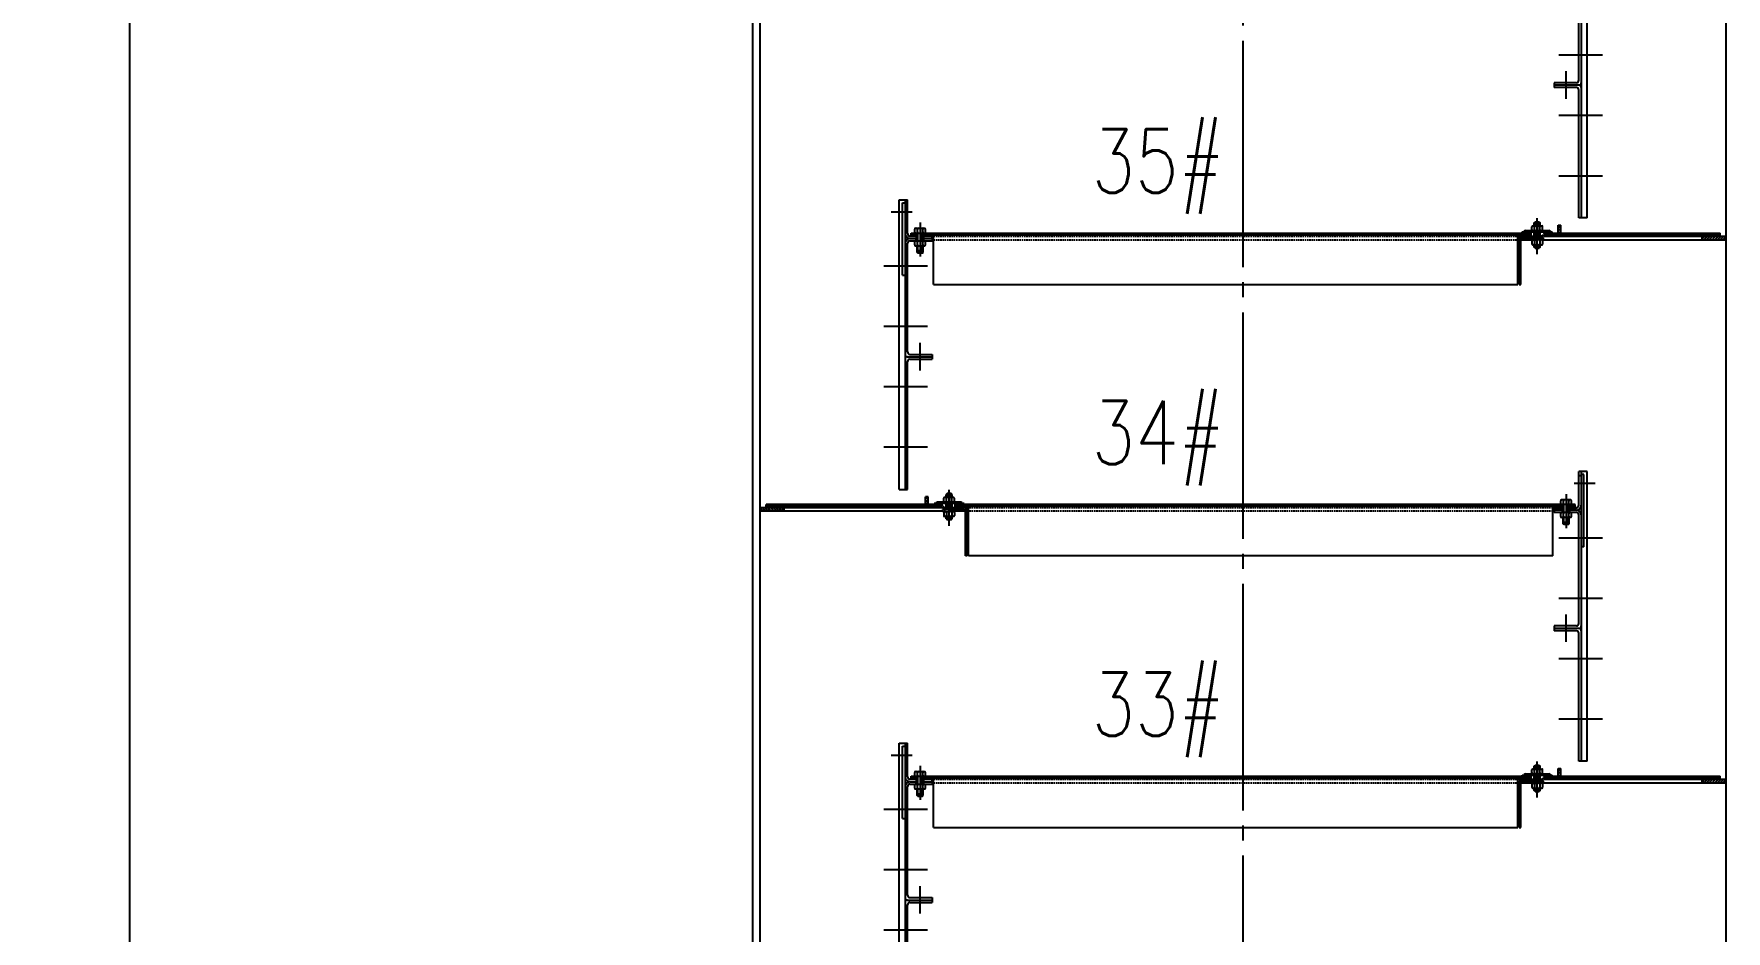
# Model space of a CAD drawing. Extents: x 16825 to 205982, y -10874 to 68273.
# Drawn here: x 162947 to 165750, y 51850 to 53336 of the extents above; entities that cross this region are included whole.
import ezdxf

# ---------------------------------------------------------------- set-up
doc = ezdxf.new("R2010")
doc.units = 0
doc.header["$LTSCALE"] = 5
doc.header["$MEASUREMENT"] = 0
doc.linetypes.add('CENTER', pattern=[18, 15, -1, 1, -1])
doc.linetypes.add('DASHED', pattern=[0.75, 0.5, -0.25])
doc.layers.get('DEFPOINTS').update_dxf_attribs({"linetype": 'CONTINUOUS'})
for name, color, linetype in [('CEN', 6, 'CENTER'), ('DIM', 1, 'CONTINUOUS'), ('HAT', 8, 'CONTINUOUS'), ('HID', 5, 'DASHED'), ('THINK', 2, 'CONTINUOUS'), ('THK', 2, 'CONTINUOUS'), ('THN', 4, 'CONTINUOUS')]:
    doc.layers.add(name, color=color, linetype=linetype)
doc.styles.get("Standard").update_dxf_attribs({"font": 'simplex', "width": 0.75, "bigfont": 'hzdx'})
doc.dimstyles.new('DIM3', dxfattribs={"dimscale": 0, "dimtxt": 3, "dimasz": 3, "dimexe": 1, "dimexo": 0, "dimgap": 1.5, "dimtad": 1, "dimdec": 4, "dimdsep": 46, "dimtxsty": 'Standard', "dimcen": 3, "dimclrd": 1, "dimclrt": 3, "dimadec": 0, "dimazin": 0, "dimtfac": 0.75, "dimtdec": 4, "dimtix": 1, "dimtmove": 0, "dimatfit": 0, "dimfxl": 0, "dimtolj": 1, "dimtzin": 0, "dimarcsym": 0})
pattern_1 = [(45, (164503.711, 50014.4804), (-2.245064, 2.245064), [])]
pattern_2 = [(135, (165397.0422, 50464.4804), (2.245064, 2.245064), [])]
pattern_3 = [(45, (164503.711, 50914.4804), (-2.245064, 2.245064), [])]

# ---------------------------------------------------------------- blocks, each defined once
blk = doc.blocks.new('*D100')
at = {"layer": 'DEFPOINTS', "color": 0}
for p in [(163106.3, 53456.4), (164178.3, 53456.4), (163262.2, 49406.4)]:
    blk.add_point(p, dxfattribs=at)
at = {"layer": 'DIM', "lineweight": -2}
for p, q in [((164178.3, 53456.4), (163074.3, 53456.4)), ((163262.2, 49406.4), (163074.3, 49406.4))]:
    blk.add_line(p, q, dxfattribs=at)
at = {"layer": 'DIM', "color": 1, "lineweight": -2}
blk.add_line((163106.3, 49502.4), (163106.3, 53360.4), dxfattribs=at)
at = {"layer": 'DIM', "color": 1}
for points in [[(163090.3, 53360.4), (163122.3, 53360.4), (163106.3, 53456.4)], [(163090.3, 49502.4), (163122.3, 49502.4), (163106.3, 49406.4)]]:
    blk.add_solid(points, dxfattribs=at)
at = {"layer": 'DIM', "color": 3, "insert": (163010.3, 51431.4), "char_height": 96, "attachment_point": 5, "rotation": 90}
blk.add_mtext('\\A1;9x450=4050', dxfattribs=at)

msp = doc.modelspace()

# ---------------------------------------------------------------- hatches: boundary and pattern name
at = {"layer": 'HAT'}
h = msp.add_hatch(dxfattribs=at)
h.set_pattern_fill('ANSI31', color=256, scale=0.5, style=0)
h.set_pattern_definition([(45, (164504.711, 51629.4574), (-1.122532, 1.122532), [])])
h.paths.add_polyline_path([(165431.377, 53008.373), (165431.377, 53010.373), (165417.877, 53010.373, 0.23606798), (165415.877, 53009.373, -0.23606798), (165413.877, 53008.373), (165412.377, 53008.373), (165412.377, 53006.373), (165413.877, 53006.373, 0.23606798), (165415.877, 53007.373, -0.23606798), (165417.877, 53008.373)])
h.paths.add_polyline_path([(165443.377, 53010.373), (165443.377, 53008.373), (165456.877, 53008.373, -0.23606798), (165458.877, 53007.373, 0.23606798), (165460.877, 53006.373), (165462.377, 53006.373), (165462.377, 53008.373), (165460.877, 53008.373, -0.23606798), (165458.877, 53009.373, 0.23606798), (165456.877, 53010.373)])
h = msp.add_hatch(dxfattribs=at)
h.set_pattern_fill('ANSI31', color=256, style=0)
h.set_pattern_definition(pattern_3)
h.paths.add_polyline_path([(165476.377, 53019.373), (165472.377, 53019.373), (165472.377, 53006.373), (165476.377, 53006.373)])
h = msp.add_hatch(dxfattribs=at)
h.set_pattern_fill('ANSI31', color=256, style=0)
h.set_pattern_definition(pattern_3)
h.paths.add_polyline_path([(165710.377, 53001.373), (165710.377, 52995.373), (165750.377, 52995.373), (165750.377, 53001.373)])
h = msp.add_hatch(dxfattribs=at)
h.set_pattern_fill('ANSI31', color=256, style=0)
h.set_pattern_definition(pattern_2)
h.paths.add_polyline_path([(164424.377, 52569.373), (164428.377, 52569.373), (164428.377, 52556.373), (164424.377, 52556.373)])
h = msp.add_hatch(dxfattribs=at)
h.set_pattern_fill('ANSI31', color=256, scale=0.5, style=0)
h.set_pattern_definition([(135, (165396.0422, 51179.4574), (1.122532, 1.122532), [])])
h.paths.add_polyline_path([(164469.377, 52558.373), (164469.377, 52560.373), (164482.877, 52560.373, -0.23606798), (164484.877, 52559.373, 0.23606798), (164486.877, 52558.373), (164488.377, 52558.373), (164488.377, 52556.373), (164486.877, 52556.373, -0.23606798), (164484.877, 52557.373, 0.23606798), (164482.877, 52558.373)])
h.paths.add_polyline_path([(164457.377, 52560.373), (164457.377, 52558.373), (164443.877, 52558.373, 0.23606798), (164441.877, 52557.373, -0.23606798), (164439.877, 52556.373), (164438.377, 52556.373), (164438.377, 52558.373), (164439.877, 52558.373, 0.23606798), (164441.877, 52559.373, -0.23606798), (164443.877, 52560.373)])
h = msp.add_hatch(dxfattribs=at)
h.set_pattern_fill('ANSI31', color=256, style=0)
h.set_pattern_definition(pattern_2)
h.paths.add_polyline_path([(164190.377, 52551.373), (164190.377, 52545.373), (164150.377, 52545.373), (164150.377, 52551.373)])
h = msp.add_hatch(dxfattribs=at)
h.set_pattern_fill('ANSI31', color=256, scale=0.5, style=0)
h.set_pattern_definition([(45, (164504.711, 50729.4574), (-1.122532, 1.122532), [])])
h.paths.add_polyline_path([(165431.377, 52108.373), (165431.377, 52110.373), (165417.877, 52110.373, 0.23606798), (165415.877, 52109.373, -0.23606798), (165413.877, 52108.373), (165412.377, 52108.373), (165412.377, 52106.373), (165413.877, 52106.373, 0.23606798), (165415.877, 52107.373, -0.23606798), (165417.877, 52108.373)])
h.paths.add_polyline_path([(165443.377, 52110.373), (165443.377, 52108.373), (165456.877, 52108.373, -0.23606798), (165458.877, 52107.373, 0.23606798), (165460.877, 52106.373), (165462.377, 52106.373), (165462.377, 52108.373), (165460.877, 52108.373, -0.23606798), (165458.877, 52109.373, 0.23606798), (165456.877, 52110.373)])
h = msp.add_hatch(dxfattribs=at)
h.set_pattern_fill('ANSI31', color=256, style=0)
h.set_pattern_definition(pattern_1)
h.paths.add_polyline_path([(165476.377, 52119.373), (165472.377, 52119.373), (165472.377, 52106.373), (165476.377, 52106.373)])
h = msp.add_hatch(dxfattribs=at)
h.set_pattern_fill('ANSI31', color=256, style=0)
h.set_pattern_definition(pattern_1)
h.paths.add_polyline_path([(165710.377, 52101.373), (165710.377, 52095.373), (165750.377, 52095.373), (165750.377, 52101.373)])

# ---------------------------------------------------------------- linework, layer by layer
at = {"layer": 'CEN', "ltscale": 5}
msp.add_line((164950.377, 28649.949), (164950.377, 65759.35), dxfattribs=at)
at = {"layer": 'CEN'}
for p, q in [((165473.433, 53301.373), (165545.744, 53301.373)), ((165485.377, 53228.868), (165485.377, 53274.584)), ((165473.433, 53201.373), (165545.744, 53201.373)), ((165473.433, 53101.373), (165545.744, 53101.373)), ((164367.078, 53041.373), (164402.123, 53041.373)), ((164415.377, 53023.632), (164415.377, 52967.398)), ((165437.377, 52971.182), (165437.377, 53030.95)), ((164427.32, 52951.373), (164355.01, 52951.373)), ((164427.32, 52851.373), (164355.01, 52851.373)), ((164415.377, 52778.868), (164415.377, 52824.584)), ((164427.32, 52751.373), (164355.01, 52751.373)), ((164427.32, 52651.373), (164355.01, 52651.373)), ((165533.676, 52591.373), (165498.63, 52591.373)), ((164463.377, 52521.182), (164463.377, 52580.95)), ((165485.377, 52573.632), (165485.377, 52517.398)), ((165473.433, 52501.373), (165545.744, 52501.373)), ((165473.433, 52401.373), (165545.744, 52401.373)), ((165485.377, 52328.868), (165485.377, 52374.584)), ((165473.433, 52301.373), (165545.744, 52301.373)), ((165473.433, 52201.373), (165545.744, 52201.373)), ((164367.078, 52141.373), (164402.123, 52141.373)), ((164415.377, 52123.632), (164415.377, 52067.398)), ((165437.377, 52071.182), (165437.377, 52130.95)), ((164427.32, 52051.373), (164355.01, 52051.373)), ((164427.32, 51951.373), (164355.01, 51951.373)), ((164415.377, 51878.868), (164415.377, 51924.584)), ((164427.32, 51851.373), (164355.01, 51851.373))]:
    msp.add_line(p, q, dxfattribs=at)
at = {"layer": 'HID'}
for p, q in [((164437.377, 53001.373), (165404.377, 53001.373)), ((164437.377, 52995.373), (165404.377, 52995.373)), ((165463.377, 52551.373), (164496.377, 52551.373)), ((165463.377, 52545.373), (164496.377, 52545.373)), ((164437.377, 52101.373), (165404.377, 52101.373)), ((164437.377, 52095.373), (165404.377, 52095.373))]:
    msp.add_line(p, q, dxfattribs=at)
at = {"layer": 'THINK'}
for p, q in [((165750.377, 52995.373), (165750.377, 53001.373)), ((164150.377, 52545.373), (164150.377, 52551.373)), ((165750.377, 52095.373), (165750.377, 52101.373))]:
    msp.add_line(p, q, dxfattribs=at)
at = {"layer": 'THK'}
for p, q in [((164138.377, 43081.373), (164138.377, 55515.373)), ((164150.377, 36168.873), (164150.377, 55518.373)), ((165750.377, 41744.373), (165750.377, 54731.373)), ((165520.377, 53031.373), (165520.377, 53511.373)), ((165506.377, 53259.373), (165506.377, 53439.373)), ((165510.377, 53442.701), (165510.377, 53031.373)), ((165502.377, 53255.373), (165465.377, 53255.373)), ((165465.377, 53255.373), (165465.377, 53247.373)), ((165506.377, 53251.373), (165465.377, 53251.373)), ((165502.377, 53247.373), (165465.377, 53247.373)), ((165506.377, 53031.373), (165506.377, 53243.373)), ((164380.377, 52581.373), (164380.377, 53061.373)), ((164380.377, 53061.373), (164394.377, 53061.373)), ((164386.377, 53056.373), (164390.377, 53056.373)), ((164386.377, 52936.373), (164386.377, 53056.373)), ((164390.377, 53061.373), (164390.377, 52992.701)), ((164390.377, 53054.373), (164394.377, 53054.373)), ((164394.377, 53005.373), (164394.377, 53061.373)), ((164400.377, 53006.373), (165427.377, 53006.373)), ((164400.377, 53003.373), (164400.377, 53006.373)), ((164406.377, 53007.873), (164406.377, 53012.873)), ((164407.877, 53014.373), (164422.877, 53014.373)), ((164409.377, 53003.373), (164409.377, 53006.373)), ((164410.377, 52993.373), (164410.377, 53006.373)), ((164410.877, 53007.873), (164410.877, 53012.873)), ((164419.877, 53007.873), (164419.877, 53012.873)), ((164420.377, 52993.373), (164420.377, 53006.373)), ((164421.377, 53003.373), (164421.377, 53006.373)), ((164424.377, 53007.873), (164424.377, 53012.873)), ((165412.377, 53006.373), (165412.377, 53008.373)), ((165412.377, 53008.373), (165413.877, 53008.373)), ((165417.877, 53010.373), (165456.877, 53010.373)), ((165417.877, 53008.373), (165432.377, 53008.373)), ((165427.377, 53001.373), (165427.377, 53006.373)), ((165428.377, 53011.873), (165428.377, 53016.873)), ((165429.877, 53018.373), (165444.877, 53018.373)), ((165431.377, 53008.373), (165431.377, 53010.373)), ((165432.377, 53023.326), (165433.877, 53024.826)), ((165432.377, 53023.326), (165436.377, 53023.326)), ((165432.377, 53018.373), (165432.377, 53023.326)), ((165432.377, 52998.373), (165432.377, 53010.373)), ((165432.877, 53011.873), (165432.877, 53016.873)), ((165433.877, 53024.826), (165436.377, 53024.826)), ((165436.377, 53019.826), (165436.377, 53024.826)), ((165436.377, 53019.826), (165438.377, 53019.826)), ((165437.377, 53018.373), (165437.377, 53010.373)), ((165438.377, 53024.826), (165440.877, 53024.826)), ((165438.377, 53019.826), (165438.377, 53024.826)), ((165442.377, 53023.326), (165438.377, 53023.326)), ((165440.877, 53024.826), (165442.377, 53023.326)), ((165441.877, 53011.873), (165441.877, 53016.873)), ((165442.377, 53018.373), (165442.377, 53023.326)), ((165442.377, 52998.373), (165442.377, 53010.373)), ((165442.377, 53008.373), (165456.877, 53008.373)), ((165443.377, 53008.373), (165443.377, 53010.373)), ((165446.377, 53011.873), (165446.377, 53016.873)), ((165452.037, 53006.373), (165740.377, 53006.373)), ((165460.877, 53008.373), (165462.377, 53008.373)), ((165462.377, 53006.373), (165462.377, 53008.373)), ((165472.377, 53006.373), (165472.377, 53019.373)), ((165472.377, 53019.373), (165476.377, 53019.373)), ((165476.377, 53006.373), (165476.377, 53019.373)), ((165520.377, 53031.373), (165506.377, 53031.373)), ((165740.377, 53001.373), (165740.377, 53006.373)), ((164390.377, 52992.701), (164390.377, 52581.373)), ((164394.377, 52809.373), (164394.377, 52989.373)), ((164398.377, 53001.373), (164410.377, 53001.373)), ((164410.377, 53001.373), (164398.377, 53001.373)), ((164398.377, 52997.373), (164410.377, 52997.373)), ((164398.377, 52993.373), (164435.377, 52993.373)), ((164400.377, 53003.373), (164400.377, 53001.373)), ((164400.377, 53003.373), (164410.377, 53003.373)), ((164406.377, 52986.873), (164406.377, 52991.873)), ((164407.877, 52985.373), (164422.877, 52985.373)), ((164409.377, 53001.373), (164409.377, 53003.373)), ((164409.377, 52993.373), (164409.377, 53001.373)), ((164410.377, 52974.373), (164410.377, 52985.373)), ((164410.877, 52986.873), (164410.877, 52991.873)), ((164414.377, 52978.373), (164416.377, 52978.373)), ((164414.377, 52973.373), (164414.377, 52978.373)), ((164416.377, 52973.373), (164416.377, 52978.373)), ((164419.877, 52986.873), (164419.877, 52991.873)), ((164420.377, 53003.373), (165427.377, 53003.373)), ((164420.377, 53001.373), (164435.377, 53001.373)), ((164437.377, 53001.373), (164420.377, 53001.373)), ((164420.377, 52997.373), (164435.377, 52997.373)), ((164420.377, 52974.373), (164420.377, 52985.373)), ((164421.377, 53003.373), (164421.377, 53001.373)), ((164421.377, 52993.373), (164421.377, 53001.373)), ((164424.377, 52986.873), (164424.377, 52991.873)), ((164435.377, 53001.373), (164435.377, 52993.373)), ((164435.377, 52997.373), (164435.377, 53001.373)), ((164435.377, 52995.373), (164437.377, 52995.373)), ((164437.377, 52921.373), (164437.377, 53003.373)), ((165405.377, 52921.373), (165405.377, 53003.373)), ((165405.377, 53001.373), (165432.377, 53001.373)), ((165405.377, 52995.373), (165407.377, 52995.373)), ((165407.377, 53001.373), (165407.377, 53003.373)), ((165407.377, 52921.373), (165407.377, 52995.373)), ((165410.377, 52995.373), (165427.141, 52995.373)), ((165410.377, 52921.373), (165410.377, 52995.373)), ((165413.377, 52998.373), (165447.612, 52998.373)), ((165427.141, 52994.873), (165427.141, 52998.373)), ((165427.141, 52994.873), (165437.377, 52994.873)), ((165428.377, 52993.373), (165428.377, 52988.373)), ((165429.877, 52986.873), (165444.877, 52986.873)), ((165431.377, 52998.373), (165431.377, 53001.373)), ((165432.377, 52982.826), (165432.377, 52986.873)), ((165432.377, 52982.826), (165436.377, 52982.826)), ((165433.877, 52981.326), (165432.377, 52982.826)), ((165432.877, 52993.373), (165432.877, 52988.373)), ((165433.877, 52981.326), (165436.377, 52981.326)), ((165436.377, 52986.326), (165438.377, 52986.326)), ((165436.377, 52981.326), (165436.377, 52986.326)), ((165447.612, 52994.873), (165437.377, 52994.873)), ((165437.377, 52986.873), (165437.377, 52994.873)), ((165438.377, 52981.326), (165438.377, 52986.326)), ((165442.377, 52982.826), (165438.377, 52982.826)), ((165438.377, 52981.326), (165440.877, 52981.326)), ((165442.377, 52982.826), (165440.877, 52981.326)), ((165441.877, 52993.373), (165441.877, 52988.373)), ((165442.377, 53001.373), (165443.377, 53001.373)), ((165442.377, 52982.826), (165442.377, 52986.873)), ((165443.377, 52998.373), (165443.377, 53001.373)), ((165446.377, 52993.373), (165446.377, 52988.373)), ((165447.612, 52994.873), (165447.612, 52998.373)), ((165447.612, 52995.373), (165750.377, 52995.373)), ((165448.377, 53001.373), (165750.377, 53001.373)), ((165452.377, 53003.373), (165740.377, 53003.373)), ((165710.377, 52995.373), (165710.377, 53003.373)), ((164410.377, 52974.373), (164414.377, 52974.373)), ((164411.377, 52973.373), (164410.377, 52974.373)), ((164411.377, 52973.373), (164414.377, 52973.373)), ((164420.377, 52974.373), (164416.377, 52974.373)), ((164416.377, 52973.373), (164419.377, 52973.373)), ((164419.377, 52973.373), (164420.377, 52974.373)), ((164386.377, 52936.373), (164390.377, 52936.373)), ((164437.377, 52921.373), (165405.377, 52921.373)), ((165407.377, 52921.373), (165410.377, 52921.373)), ((164394.377, 52801.373), (164435.377, 52801.373)), ((164394.377, 52581.373), (164394.377, 52793.373)), ((164398.377, 52805.373), (164435.377, 52805.373)), ((164398.377, 52797.373), (164435.377, 52797.373)), ((164435.377, 52805.373), (164435.377, 52797.373)), ((165506.377, 52555.373), (165506.377, 52611.373)), ((165520.377, 52611.373), (165506.377, 52611.373)), ((165510.377, 52604.373), (165506.377, 52604.373)), ((165510.377, 52611.373), (165510.377, 52542.701)), ((165514.377, 52606.373), (165510.377, 52606.373)), ((165514.377, 52486.373), (165514.377, 52606.373)), ((165520.377, 52131.373), (165520.377, 52611.373)), ((164380.377, 52581.373), (164394.377, 52581.373)), ((164428.377, 52569.373), (164424.377, 52569.373)), ((164424.377, 52556.373), (164424.377, 52569.373)), ((164428.377, 52556.373), (164428.377, 52569.373)), ((164439.877, 52558.373), (164438.377, 52558.373)), ((164438.377, 52556.373), (164438.377, 52558.373)), ((164482.877, 52560.373), (164443.877, 52560.373)), ((164458.377, 52558.373), (164443.877, 52558.373)), ((164454.377, 52561.873), (164454.377, 52566.873)), ((164470.877, 52568.373), (164455.877, 52568.373)), ((164457.377, 52558.373), (164457.377, 52560.373)), ((164459.877, 52574.826), (164458.377, 52573.326)), ((164458.377, 52573.326), (164462.377, 52573.326)), ((164458.377, 52568.373), (164458.377, 52573.326)), ((164458.377, 52548.373), (164458.377, 52560.373)), ((164458.877, 52561.873), (164458.877, 52566.873)), ((164462.377, 52574.826), (164459.877, 52574.826)), ((164462.377, 52569.826), (164462.377, 52574.826)), ((164464.377, 52569.826), (164462.377, 52569.826)), ((164463.377, 52568.373), (164463.377, 52560.373)), ((164464.377, 52569.826), (164464.377, 52574.826)), ((164466.877, 52574.826), (164464.377, 52574.826)), ((164468.377, 52573.326), (164464.377, 52573.326)), ((164468.377, 52573.326), (164466.877, 52574.826)), ((164467.877, 52561.873), (164467.877, 52566.873)), ((164468.377, 52568.373), (164468.377, 52573.326)), ((164468.377, 52548.373), (164468.377, 52560.373)), ((164482.877, 52558.373), (164468.377, 52558.373)), ((164469.377, 52558.373), (164469.377, 52560.373)), ((164472.377, 52561.873), (164472.377, 52566.873)), ((164488.377, 52558.373), (164486.877, 52558.373)), ((164488.377, 52556.373), (164488.377, 52558.373)), ((165476.377, 52557.873), (165476.377, 52562.873)), ((165492.877, 52564.373), (165477.877, 52564.373)), ((165480.877, 52557.873), (165480.877, 52562.873)), ((165489.877, 52557.873), (165489.877, 52562.873)), ((165494.377, 52557.873), (165494.377, 52562.873)), ((164452.377, 52551.373), (164150.377, 52551.373)), ((164453.141, 52545.373), (164150.377, 52545.373)), ((164448.716, 52556.373), (164160.377, 52556.373)), ((164160.377, 52551.373), (164160.377, 52556.373)), ((164448.377, 52553.373), (164160.377, 52553.373)), ((164190.377, 52545.373), (164190.377, 52553.373)), ((164487.377, 52548.373), (164453.141, 52548.373)), ((164453.141, 52544.873), (164453.141, 52548.373)), ((164453.141, 52544.873), (164463.377, 52544.873)), ((164454.377, 52543.373), (164454.377, 52538.373)), ((164470.877, 52536.873), (164455.877, 52536.873)), ((164458.377, 52551.373), (164457.377, 52551.373)), ((164457.377, 52548.373), (164457.377, 52551.373)), ((164458.377, 52532.826), (164458.377, 52536.873)), ((164458.377, 52532.826), (164462.377, 52532.826)), ((164458.377, 52532.826), (164459.877, 52531.326)), ((164458.877, 52543.373), (164458.877, 52538.373)), ((164462.377, 52531.326), (164459.877, 52531.326)), ((164464.377, 52536.326), (164462.377, 52536.326)), ((164462.377, 52531.326), (164462.377, 52536.326)), ((164473.612, 52544.873), (164463.377, 52544.873)), ((164463.377, 52536.873), (164463.377, 52544.873)), ((164464.377, 52531.326), (164464.377, 52536.326)), ((164468.377, 52532.826), (164464.377, 52532.826)), ((164466.877, 52531.326), (164464.377, 52531.326)), ((164466.877, 52531.326), (164468.377, 52532.826)), ((164467.877, 52543.373), (164467.877, 52538.373)), ((164495.377, 52551.373), (164468.377, 52551.373)), ((164468.377, 52532.826), (164468.377, 52536.873)), ((164469.377, 52548.373), (164469.377, 52551.373)), ((164472.377, 52543.373), (164472.377, 52538.373)), ((165500.377, 52556.373), (164473.377, 52556.373)), ((164473.377, 52551.373), (164473.377, 52556.373)), ((165480.377, 52553.373), (164473.377, 52553.373)), ((164473.612, 52544.873), (164473.612, 52548.373)), ((164490.377, 52545.373), (164473.612, 52545.373)), ((164490.377, 52471.373), (164490.377, 52545.373)), ((164493.377, 52551.373), (164493.377, 52553.373)), ((164495.377, 52545.373), (164493.377, 52545.373)), ((164493.377, 52471.373), (164493.377, 52545.373)), ((164495.377, 52471.373), (164495.377, 52553.373)), ((165463.377, 52471.373), (165463.377, 52553.373)), ((165463.377, 52551.373), (165480.377, 52551.373)), ((165465.377, 52545.373), (165463.377, 52545.373)), ((165465.377, 52551.373), (165465.377, 52543.373)), ((165480.377, 52551.373), (165465.377, 52551.373)), ((165465.377, 52547.373), (165465.377, 52551.373)), ((165480.377, 52547.373), (165465.377, 52547.373)), ((165502.377, 52543.373), (165465.377, 52543.373)), ((165476.377, 52536.873), (165476.377, 52541.873)), ((165492.877, 52535.373), (165477.877, 52535.373)), ((165479.377, 52553.373), (165479.377, 52556.373)), ((165479.377, 52553.373), (165479.377, 52551.373)), ((165479.377, 52543.373), (165479.377, 52551.373)), ((165480.377, 52543.373), (165480.377, 52556.373)), ((165480.377, 52524.373), (165480.377, 52535.373)), ((165480.877, 52536.873), (165480.877, 52541.873)), ((165489.877, 52536.873), (165489.877, 52541.873)), ((165490.377, 52543.373), (165490.377, 52556.373)), ((165500.377, 52553.373), (165490.377, 52553.373)), ((165502.377, 52551.373), (165490.377, 52551.373)), ((165490.377, 52551.373), (165502.377, 52551.373)), ((165502.377, 52547.373), (165490.377, 52547.373)), ((165490.377, 52524.373), (165490.377, 52535.373)), ((165491.377, 52553.373), (165491.377, 52556.373)), ((165491.377, 52551.373), (165491.377, 52553.373)), ((165491.377, 52543.373), (165491.377, 52551.373)), ((165494.377, 52536.873), (165494.377, 52541.873)), ((165500.377, 52553.373), (165500.377, 52556.373)), ((165500.377, 52553.373), (165500.377, 52551.373)), ((165506.377, 52359.373), (165506.377, 52539.373)), ((165510.377, 52542.701), (165510.377, 52131.373)), ((165480.377, 52524.373), (165484.377, 52524.373)), ((165481.377, 52523.373), (165480.377, 52524.373)), ((165484.377, 52523.373), (165481.377, 52523.373)), ((165486.377, 52528.373), (165484.377, 52528.373)), ((165484.377, 52523.373), (165484.377, 52528.373)), ((165486.377, 52523.373), (165486.377, 52528.373)), ((165490.377, 52524.373), (165486.377, 52524.373)), ((165489.377, 52523.373), (165486.377, 52523.373)), ((165489.377, 52523.373), (165490.377, 52524.373)), ((165514.377, 52486.373), (165510.377, 52486.373)), ((164493.377, 52471.373), (164490.377, 52471.373)), ((165463.377, 52471.373), (164495.377, 52471.373)), ((165502.377, 52355.373), (165465.377, 52355.373)), ((165465.377, 52355.373), (165465.377, 52347.373)), ((165506.377, 52351.373), (165465.377, 52351.373)), ((165502.377, 52347.373), (165465.377, 52347.373)), ((165506.377, 52131.373), (165506.377, 52343.373)), ((164380.377, 52161.373), (164394.377, 52161.373)), ((164380.377, 51681.373), (164380.377, 52161.373)), ((164386.377, 52156.373), (164390.377, 52156.373)), ((164386.377, 52036.373), (164386.377, 52156.373)), ((164390.377, 52161.373), (164390.377, 52092.701)), ((164390.377, 52154.373), (164394.377, 52154.373)), ((164394.377, 52105.373), (164394.377, 52161.373)), ((164406.377, 52107.873), (164406.377, 52112.873)), ((164407.877, 52114.373), (164422.877, 52114.373)), ((164410.877, 52107.873), (164410.877, 52112.873)), ((164419.877, 52107.873), (164419.877, 52112.873)), ((164424.377, 52107.873), (164424.377, 52112.873)), ((165417.877, 52110.373), (165456.877, 52110.373)), ((165428.377, 52111.873), (165428.377, 52116.873)), ((165429.877, 52118.373), (165444.877, 52118.373)), ((165431.377, 52108.373), (165431.377, 52110.373)), ((165432.377, 52123.326), (165433.877, 52124.826)), ((165432.377, 52123.326), (165436.377, 52123.326)), ((165432.377, 52118.373), (165432.377, 52123.326)), ((165432.377, 52098.373), (165432.377, 52110.373)), ((165432.877, 52111.873), (165432.877, 52116.873)), ((165433.877, 52124.826), (165436.377, 52124.826)), ((165436.377, 52119.826), (165436.377, 52124.826)), ((165436.377, 52119.826), (165438.377, 52119.826)), ((165437.377, 52118.373), (165437.377, 52110.373)), ((165438.377, 52124.826), (165440.877, 52124.826)), ((165438.377, 52119.826), (165438.377, 52124.826)), ((165442.377, 52123.326), (165438.377, 52123.326)), ((165440.877, 52124.826), (165442.377, 52123.326)), ((165441.877, 52111.873), (165441.877, 52116.873)), ((165442.377, 52118.373), (165442.377, 52123.326)), ((165442.377, 52098.373), (165442.377, 52110.373)), ((165443.377, 52108.373), (165443.377, 52110.373)), ((165446.377, 52111.873), (165446.377, 52116.873)), ((165472.377, 52106.373), (165472.377, 52119.373)), ((165472.377, 52119.373), (165476.377, 52119.373)), ((165476.377, 52106.373), (165476.377, 52119.373)), ((165520.377, 52131.373), (165506.377, 52131.373)), ((164390.377, 52092.701), (164390.377, 51681.373)), ((164394.377, 51909.373), (164394.377, 52089.373)), ((164398.377, 52101.373), (164410.377, 52101.373)), ((164410.377, 52101.373), (164398.377, 52101.373)), ((164398.377, 52097.373), (164410.377, 52097.373)), ((164398.377, 52093.373), (164435.377, 52093.373)), ((164400.377, 52106.373), (165427.377, 52106.373)), ((164400.377, 52103.373), (164400.377, 52106.373)), ((164400.377, 52103.373), (164400.377, 52101.373)), ((164400.377, 52103.373), (164410.377, 52103.373)), ((164406.377, 52086.873), (164406.377, 52091.873)), ((164407.877, 52085.373), (164422.877, 52085.373)), ((164409.377, 52103.373), (164409.377, 52106.373)), ((164409.377, 52101.373), (164409.377, 52103.373)), ((164409.377, 52093.373), (164409.377, 52101.373)), ((164410.377, 52093.373), (164410.377, 52106.373)), ((164410.377, 52074.373), (164410.377, 52085.373)), ((164410.877, 52086.873), (164410.877, 52091.873)), ((164419.877, 52086.873), (164419.877, 52091.873)), ((164420.377, 52093.373), (164420.377, 52106.373)), ((164420.377, 52103.373), (165427.377, 52103.373)), ((164420.377, 52101.373), (164435.377, 52101.373)), ((164437.377, 52101.373), (164420.377, 52101.373)), ((164420.377, 52097.373), (164435.377, 52097.373)), ((164420.377, 52074.373), (164420.377, 52085.373)), ((164421.377, 52103.373), (164421.377, 52106.373)), ((164421.377, 52103.373), (164421.377, 52101.373)), ((164421.377, 52093.373), (164421.377, 52101.373)), ((164424.377, 52086.873), (164424.377, 52091.873)), ((164435.377, 52101.373), (164435.377, 52093.373)), ((164435.377, 52097.373), (164435.377, 52101.373)), ((164435.377, 52095.373), (164437.377, 52095.373)), ((164437.377, 52021.373), (164437.377, 52103.373)), ((165405.377, 52021.373), (165405.377, 52103.373)), ((165405.377, 52101.373), (165432.377, 52101.373)), ((165405.377, 52095.373), (165407.377, 52095.373)), ((165407.377, 52101.373), (165407.377, 52103.373)), ((165407.377, 52021.373), (165407.377, 52095.373)), ((165410.377, 52095.373), (165427.141, 52095.373)), ((165410.377, 52021.373), (165410.377, 52095.373)), ((165412.377, 52106.373), (165412.377, 52108.373)), ((165412.377, 52108.373), (165413.877, 52108.373)), ((165413.377, 52098.373), (165447.612, 52098.373)), ((165417.877, 52108.373), (165432.377, 52108.373)), ((165427.141, 52094.873), (165427.141, 52098.373)), ((165427.141, 52094.873), (165437.377, 52094.873)), ((165427.377, 52101.373), (165427.377, 52106.373)), ((165428.377, 52093.373), (165428.377, 52088.373)), ((165429.877, 52086.873), (165444.877, 52086.873)), ((165431.377, 52098.373), (165431.377, 52101.373)), ((165432.377, 52082.826), (165432.377, 52086.873)), ((165432.377, 52082.826), (165436.377, 52082.826)), ((165433.877, 52081.326), (165432.377, 52082.826)), ((165432.877, 52093.373), (165432.877, 52088.373)), ((165433.877, 52081.326), (165436.377, 52081.326)), ((165436.377, 52086.326), (165438.377, 52086.326)), ((165436.377, 52081.326), (165436.377, 52086.326)), ((165447.612, 52094.873), (165437.377, 52094.873)), ((165437.377, 52086.873), (165437.377, 52094.873)), ((165438.377, 52081.326), (165438.377, 52086.326)), ((165442.377, 52082.826), (165438.377, 52082.826)), ((165438.377, 52081.326), (165440.877, 52081.326)), ((165442.377, 52082.826), (165440.877, 52081.326)), ((165441.877, 52093.373), (165441.877, 52088.373)), ((165442.377, 52108.373), (165456.877, 52108.373)), ((165442.377, 52101.373), (165443.377, 52101.373)), ((165442.377, 52082.826), (165442.377, 52086.873)), ((165443.377, 52098.373), (165443.377, 52101.373)), ((165446.377, 52093.373), (165446.377, 52088.373)), ((165447.612, 52094.873), (165447.612, 52098.373)), ((165447.612, 52095.373), (165750.377, 52095.373)), ((165448.377, 52101.373), (165750.377, 52101.373)), ((165452.037, 52106.373), (165740.377, 52106.373)), ((165452.377, 52103.373), (165740.377, 52103.373)), ((165460.877, 52108.373), (165462.377, 52108.373)), ((165462.377, 52106.373), (165462.377, 52108.373)), ((165710.377, 52095.373), (165710.377, 52103.373)), ((165740.377, 52101.373), (165740.377, 52106.373)), ((164410.377, 52074.373), (164414.377, 52074.373)), ((164411.377, 52073.373), (164410.377, 52074.373)), ((164411.377, 52073.373), (164414.377, 52073.373)), ((164414.377, 52078.373), (164416.377, 52078.373)), ((164414.377, 52073.373), (164414.377, 52078.373)), ((164416.377, 52073.373), (164416.377, 52078.373)), ((164420.377, 52074.373), (164416.377, 52074.373)), ((164416.377, 52073.373), (164419.377, 52073.373)), ((164419.377, 52073.373), (164420.377, 52074.373)), ((164386.377, 52036.373), (164390.377, 52036.373)), ((164437.377, 52021.373), (165405.377, 52021.373)), ((165407.377, 52021.373), (165410.377, 52021.373)), ((164394.377, 51901.373), (164435.377, 51901.373)), ((164394.377, 51681.373), (164394.377, 51893.373)), ((164398.377, 51905.373), (164435.377, 51905.373)), ((164398.377, 51897.373), (164435.377, 51897.373)), ((164435.377, 51905.373), (164435.377, 51897.373))]:
    msp.add_line(p, q, dxfattribs=at)
for centre, radius, start, end in [((165502.377, 53259.373), 4, 270, 0), ((165502.377, 53243.373), 4, 0, 90), ((165506.377, 53255.373), 4, 270, 0), ((165506.377, 53247.373), 4, 0, 90), ((164407.877, 53012.873), 1.5, 90, 180), ((164407.877, 53007.873), 1.5, 180, 270), ((164409.377, 53012.873), 1.5, 0, 90), ((164409.377, 53007.873), 1.5, 270, 0), ((164412.377, 53012.873), 1.5, 90, 180), ((164412.377, 53007.873), 1.5, 180, 270), ((164418.377, 53012.873), 1.5, 0, 90), ((164418.377, 53007.873), 1.5, 270, 0), ((164421.377, 53012.873), 1.5, 90, 180), ((164421.377, 53007.873), 1.5, 180, 270), ((164422.877, 53012.873), 1.5, 0, 90), ((164422.877, 53007.873), 1.5, 270, 0), ((165413.877, 53010.873), 2.5, 270, 323.130102), ((165413.877, 53008.873), 2.5, 270, 323.130102), ((165417.877, 53007.873), 2.5, 90, 143.130102), ((165417.877, 53005.873), 2.5, 90, 143.130102), ((165429.877, 53016.873), 1.5, 90, 180), ((165429.877, 53011.873), 1.5, 180, 270), ((165431.377, 53016.873), 1.5, 0, 90), ((165431.377, 53011.873), 1.5, 270, 0), ((165434.377, 53016.873), 1.5, 90, 180), ((165434.377, 53011.873), 1.5, 180, 270), ((165440.377, 53016.873), 1.5, 0, 90), ((165440.377, 53011.873), 1.5, 270, 0), ((165443.377, 53016.873), 1.5, 90, 180), ((165443.377, 53011.873), 1.5, 180, 270), ((165444.877, 53016.873), 1.5, 0, 90), ((165444.877, 53011.873), 1.5, 270, 0), ((165452.037, 53001.373), 5, 90, 150), ((165456.877, 53007.873), 2.5, 36.869898, 90), ((165456.877, 53005.873), 2.5, 36.869898, 90), ((165460.877, 53010.873), 2.5, 216.869898, 270), ((165460.877, 53008.873), 2.5, 216.869898, 270), ((164398.377, 53005.373), 8, 180, 270), ((164398.377, 52989.373), 8, 90, 180), ((164398.377, 53005.373), 4, 180, 270), ((164398.377, 52989.373), 4, 90, 180), ((164407.877, 52991.873), 1.5, 90, 180), ((164407.877, 52986.873), 1.5, 180, 270), ((164409.377, 52991.873), 1.5, 0, 90), ((164409.377, 52986.873), 1.5, 270, 0), ((164412.377, 52991.873), 1.5, 90, 180), ((164412.377, 52986.873), 1.5, 180, 270), ((164418.377, 52991.873), 1.5, 0, 90), ((164418.377, 52986.873), 1.5, 270, 0), ((164421.377, 52991.873), 1.5, 90, 180), ((164421.377, 52986.873), 1.5, 180, 270), ((164422.877, 52991.873), 1.5, 0, 90), ((164422.877, 52986.873), 1.5, 270, 0), ((165413.377, 52995.373), 6, 90, 180), ((165413.377, 52995.373), 3, 90, 180), ((165429.877, 52993.373), 1.5, 90, 180), ((165429.877, 52988.373), 1.5, 180, 270), ((165431.377, 52993.373), 1.5, 0, 90), ((165431.377, 52988.373), 1.5, 270, 0), ((165434.377, 52993.373), 1.5, 90, 180), ((165434.377, 52988.373), 1.5, 180, 270), ((165440.377, 52993.373), 1.5, 0, 90), ((165440.377, 52988.373), 1.5, 270, 0), ((165443.377, 52993.373), 1.5, 90, 180), ((165443.377, 52988.373), 1.5, 180, 270), ((165443.377, 53006.373), 5, 270, 330), ((165443.716, 53003.373), 5, 270, 330), ((165444.877, 52993.373), 1.5, 0, 90), ((165444.877, 52988.373), 1.5, 270, 0), ((165452.377, 52998.373), 5, 90, 150), ((164398.377, 52809.373), 4, 180, 270), ((164394.377, 52805.373), 4, 180, 270), ((164394.377, 52797.373), 4, 90, 180), ((164398.377, 52793.373), 4, 90, 180), ((164439.877, 52560.873), 2.5, 270, 323.130102), ((164439.877, 52558.873), 2.5, 270, 323.130102), ((164443.877, 52557.873), 2.5, 90, 143.130102), ((164443.877, 52555.873), 2.5, 90, 143.130102), ((164455.877, 52566.873), 1.5, 90, 180), ((164455.877, 52561.873), 1.5, 180, 270), ((164457.377, 52566.873), 1.5, 0, 90), ((164457.377, 52561.873), 1.5, 270, 0), ((164460.377, 52566.873), 1.5, 90, 180), ((164460.377, 52561.873), 1.5, 180, 270), ((164466.377, 52566.873), 1.5, 0, 90), ((164466.377, 52561.873), 1.5, 270, 0), ((164469.377, 52566.873), 1.5, 90, 180), ((164469.377, 52561.873), 1.5, 180, 270), ((164470.877, 52566.873), 1.5, 0, 90), ((164470.877, 52561.873), 1.5, 270, 0), ((164482.877, 52557.873), 2.5, 36.869898, 90), ((164482.877, 52555.873), 2.5, 36.869898, 90), ((164486.877, 52560.873), 2.5, 216.869898, 270), ((164486.877, 52558.873), 2.5, 216.869898, 270), ((165477.877, 52562.873), 1.5, 90, 180), ((165477.877, 52557.873), 1.5, 180, 270), ((165479.377, 52562.873), 1.5, 0, 90), ((165479.377, 52557.873), 1.5, 270, 0), ((165482.377, 52562.873), 1.5, 90, 180), ((165482.377, 52557.873), 1.5, 180, 270), ((165488.377, 52562.873), 1.5, 0, 90), ((165488.377, 52557.873), 1.5, 270, 0), ((165491.377, 52562.873), 1.5, 90, 180), ((165491.377, 52557.873), 1.5, 180, 270), ((165492.877, 52562.873), 1.5, 0, 90), ((165492.877, 52557.873), 1.5, 270, 0), ((164448.377, 52548.373), 5, 30, 90), ((164448.716, 52551.373), 5, 30, 90), ((164457.037, 52553.373), 5, 210, 270), ((164457.377, 52556.373), 5, 210, 270), ((164455.877, 52543.373), 1.5, 90, 180), ((164455.877, 52538.373), 1.5, 180, 270), ((164457.377, 52543.373), 1.5, 0, 90), ((164457.377, 52538.373), 1.5, 270, 0), ((164460.377, 52543.373), 1.5, 90, 180), ((164460.377, 52538.373), 1.5, 180, 270), ((164466.377, 52543.373), 1.5, 0, 90), ((164466.377, 52538.373), 1.5, 270, 0), ((164469.377, 52543.373), 1.5, 90, 180), ((164469.377, 52538.373), 1.5, 180, 270), ((164470.877, 52543.373), 1.5, 0, 90), ((164470.877, 52538.373), 1.5, 270, 0), ((164487.377, 52545.373), 6, 0, 90), ((164487.377, 52545.373), 3, 0, 90), ((165477.877, 52541.873), 1.5, 90, 180), ((165477.877, 52536.873), 1.5, 180, 270), ((165479.377, 52541.873), 1.5, 0, 90), ((165479.377, 52536.873), 1.5, 270, 0), ((165482.377, 52541.873), 1.5, 90, 180), ((165482.377, 52536.873), 1.5, 180, 270), ((165488.377, 52541.873), 1.5, 0, 90), ((165488.377, 52536.873), 1.5, 270, 0), ((165491.377, 52541.873), 1.5, 90, 180), ((165491.377, 52536.873), 1.5, 180, 270), ((165492.877, 52541.873), 1.5, 0, 90), ((165492.877, 52536.873), 1.5, 270, 0), ((165502.377, 52555.373), 8, 270, 0), ((165502.377, 52555.373), 4, 270, 0), ((165502.377, 52539.373), 8, 0, 90), ((165502.377, 52539.373), 4, 0, 90), ((165502.377, 52359.373), 4, 270, 0), ((165502.377, 52343.373), 4, 0, 90), ((165506.377, 52355.373), 4, 270, 0), ((165506.377, 52347.373), 4, 0, 90), ((164407.877, 52112.873), 1.5, 90, 180), ((164409.377, 52112.873), 1.5, 0, 90), ((164412.377, 52112.873), 1.5, 90, 180), ((164418.377, 52112.873), 1.5, 0, 90), ((164421.377, 52112.873), 1.5, 90, 180), ((164422.877, 52112.873), 1.5, 0, 90), ((165413.877, 52110.873), 2.5, 270, 323.130102), ((165417.877, 52107.873), 2.5, 90, 143.130102), ((165429.877, 52116.873), 1.5, 90, 180), ((165429.877, 52111.873), 1.5, 180, 270), ((165431.377, 52116.873), 1.5, 0, 90), ((165431.377, 52111.873), 1.5, 270, 0), ((165434.377, 52116.873), 1.5, 90, 180), ((165434.377, 52111.873), 1.5, 180, 270), ((165440.377, 52116.873), 1.5, 0, 90), ((165440.377, 52111.873), 1.5, 270, 0), ((165443.377, 52116.873), 1.5, 90, 180), ((165443.377, 52111.873), 1.5, 180, 270), ((165444.877, 52116.873), 1.5, 0, 90), ((165444.877, 52111.873), 1.5, 270, 0), ((165456.877, 52107.873), 2.5, 36.869898, 90), ((165460.877, 52110.873), 2.5, 216.869898, 270), ((164398.377, 52105.373), 8, 180, 270), ((164398.377, 52089.373), 8, 90, 180), ((164398.377, 52105.373), 4, 180, 270), ((164398.377, 52089.373), 4, 90, 180), ((164407.877, 52107.873), 1.5, 180, 270), ((164407.877, 52091.873), 1.5, 90, 180), ((164407.877, 52086.873), 1.5, 180, 270), ((164409.377, 52107.873), 1.5, 270, 0), ((164409.377, 52091.873), 1.5, 0, 90), ((164409.377, 52086.873), 1.5, 270, 0), ((164412.377, 52107.873), 1.5, 180, 270), ((164412.377, 52091.873), 1.5, 90, 180), ((164412.377, 52086.873), 1.5, 180, 270), ((164418.377, 52107.873), 1.5, 270, 0), ((164418.377, 52091.873), 1.5, 0, 90), ((164418.377, 52086.873), 1.5, 270, 0), ((164421.377, 52107.873), 1.5, 180, 270), ((164421.377, 52091.873), 1.5, 90, 180), ((164421.377, 52086.873), 1.5, 180, 270), ((164422.877, 52107.873), 1.5, 270, 0), ((164422.877, 52091.873), 1.5, 0, 90), ((164422.877, 52086.873), 1.5, 270, 0), ((165413.377, 52095.373), 6, 90, 180), ((165413.377, 52095.373), 3, 90, 180), ((165413.877, 52108.873), 2.5, 270, 323.130102), ((165417.877, 52105.873), 2.5, 90, 143.130102), ((165429.877, 52093.373), 1.5, 90, 180), ((165429.877, 52088.373), 1.5, 180, 270), ((165431.377, 52093.373), 1.5, 0, 90), ((165431.377, 52088.373), 1.5, 270, 0), ((165434.377, 52093.373), 1.5, 90, 180), ((165434.377, 52088.373), 1.5, 180, 270), ((165440.377, 52093.373), 1.5, 0, 90), ((165440.377, 52088.373), 1.5, 270, 0), ((165443.377, 52093.373), 1.5, 90, 180), ((165443.377, 52088.373), 1.5, 180, 270), ((165443.377, 52106.373), 5, 270, 330), ((165443.716, 52103.373), 5, 270, 330), ((165444.877, 52093.373), 1.5, 0, 90), ((165444.877, 52088.373), 1.5, 270, 0), ((165452.037, 52101.373), 5, 90, 150), ((165452.377, 52098.373), 5, 90, 150), ((165456.877, 52105.873), 2.5, 36.869898, 90), ((165460.877, 52108.873), 2.5, 216.869898, 270), ((164394.377, 51905.373), 4, 180, 270), ((164394.377, 51897.373), 4, 90, 180), ((164398.377, 51909.373), 4, 180, 270), ((164398.377, 51893.373), 4, 90, 180)]:
    msp.add_arc(centre, radius, start, end, dxfattribs=at)
at = {"layer": 'THN'}
for p, q in [((164411.377, 52993.373), (164411.377, 53006.373)), ((164419.377, 52993.373), (164419.377, 53006.373)), ((165433.877, 53018.373), (165433.877, 53024.826)), ((165433.877, 52998.373), (165433.877, 53010.373)), ((165440.877, 53018.373), (165440.877, 53024.826)), ((165440.877, 52998.373), (165440.877, 53010.373)), ((164411.377, 52973.373), (164411.377, 52985.373)), ((164419.377, 52973.373), (164419.377, 52985.373)), ((165433.877, 52981.326), (165433.877, 52986.873)), ((165440.877, 52981.326), (165440.877, 52986.873)), ((164459.877, 52568.373), (164459.877, 52574.826)), ((164459.877, 52548.373), (164459.877, 52560.373)), ((164466.877, 52568.373), (164466.877, 52574.826)), ((164466.877, 52548.373), (164466.877, 52560.373)), ((164459.877, 52531.326), (164459.877, 52536.873)), ((164466.877, 52531.326), (164466.877, 52536.873)), ((165481.377, 52543.373), (165481.377, 52556.373)), ((165481.377, 52523.373), (165481.377, 52535.373)), ((165489.377, 52543.373), (165489.377, 52556.373)), ((165489.377, 52523.373), (165489.377, 52535.373)), ((165433.877, 52118.373), (165433.877, 52124.826)), ((165433.877, 52098.373), (165433.877, 52110.373)), ((165440.877, 52118.373), (165440.877, 52124.826)), ((165440.877, 52098.373), (165440.877, 52110.373)), ((164411.377, 52093.373), (164411.377, 52106.373)), ((164411.377, 52073.373), (164411.377, 52085.373)), ((164419.377, 52093.373), (164419.377, 52106.373)), ((164419.377, 52073.373), (164419.377, 52085.373)), ((165433.877, 52081.326), (165433.877, 52086.873)), ((165440.877, 52081.326), (165440.877, 52086.873))]:
    msp.add_line(p, q, dxfattribs=at)

# ---------------------------------------------------------------- texts
at = {"layer": 'THK', "width": 0.8}
for s, p in [('35#', (164699.375, 53073.222)), ('34#', (164699.375, 52623.222)), ('33#', (164699.375, 52173.222))]:
    msp.add_text(s, height=105, dxfattribs=at).set_placement(p)

# ---------------------------------------------------------------- dimensions: what is measured, and where the dimension line sits
at = {"layer": 'DIM'}
dim = msp.add_linear_dim(base=(163106.334, 53456.373), p1=(163262.17, 49406.373), p2=(164178.335, 53456.373), angle=90, text='9x450=<>', dimstyle='DIM3', override={"dimscale": 32, "dimdec": 2, "dimclre": 256, "dimtdec": 2}, dxfattribs=at)
dim.commit()
dim.dimension.update_dxf_attribs({"geometry": '*D100', "text_midpoint": (163010.334, 51431.373)})

doc.saveas('drawing.dxf')
